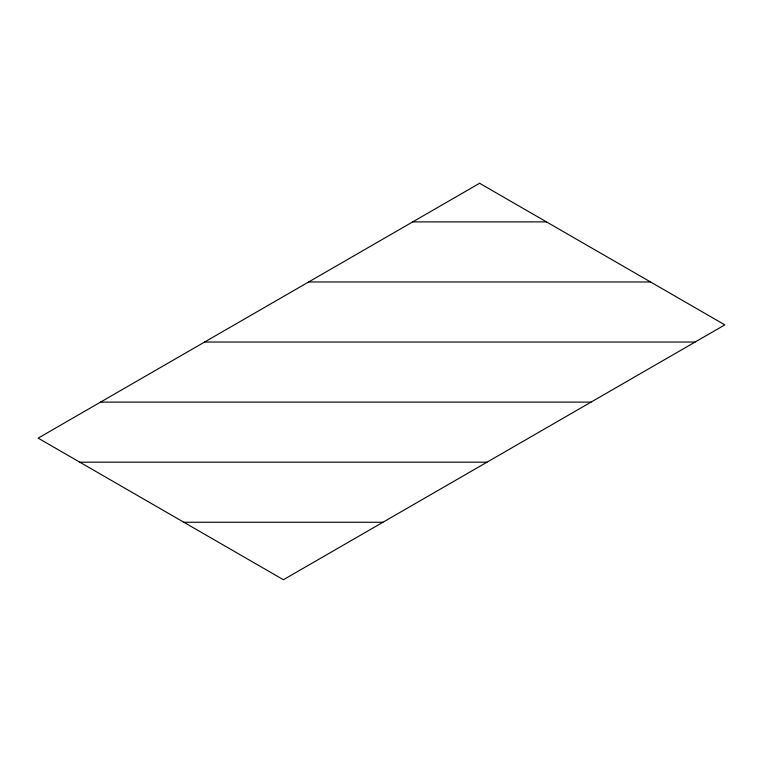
<?xml version="1.0" encoding="UTF-8"?>
<svg xmlns="http://www.w3.org/2000/svg" width="763" height="763" viewBox="0 0 763 763"><rect width="100%" height="100%" fill="white"/><g stroke="black" fill="none" stroke-linecap="round" stroke-linejoin="round"><path stroke-width="1.14" d="M412.697 221.89L546.499 221.89M308.643 281.967L650.553 281.967M204.598 342.043L695.093 342.043M100.544 402.111L591.048 402.111M79.81 462.187L486.994 462.187M183.854 522.264L382.94 522.264M479.603 183.273L38.15 438.134L283.397 579.727L724.85 324.866L479.603 183.273"/></g></svg>
